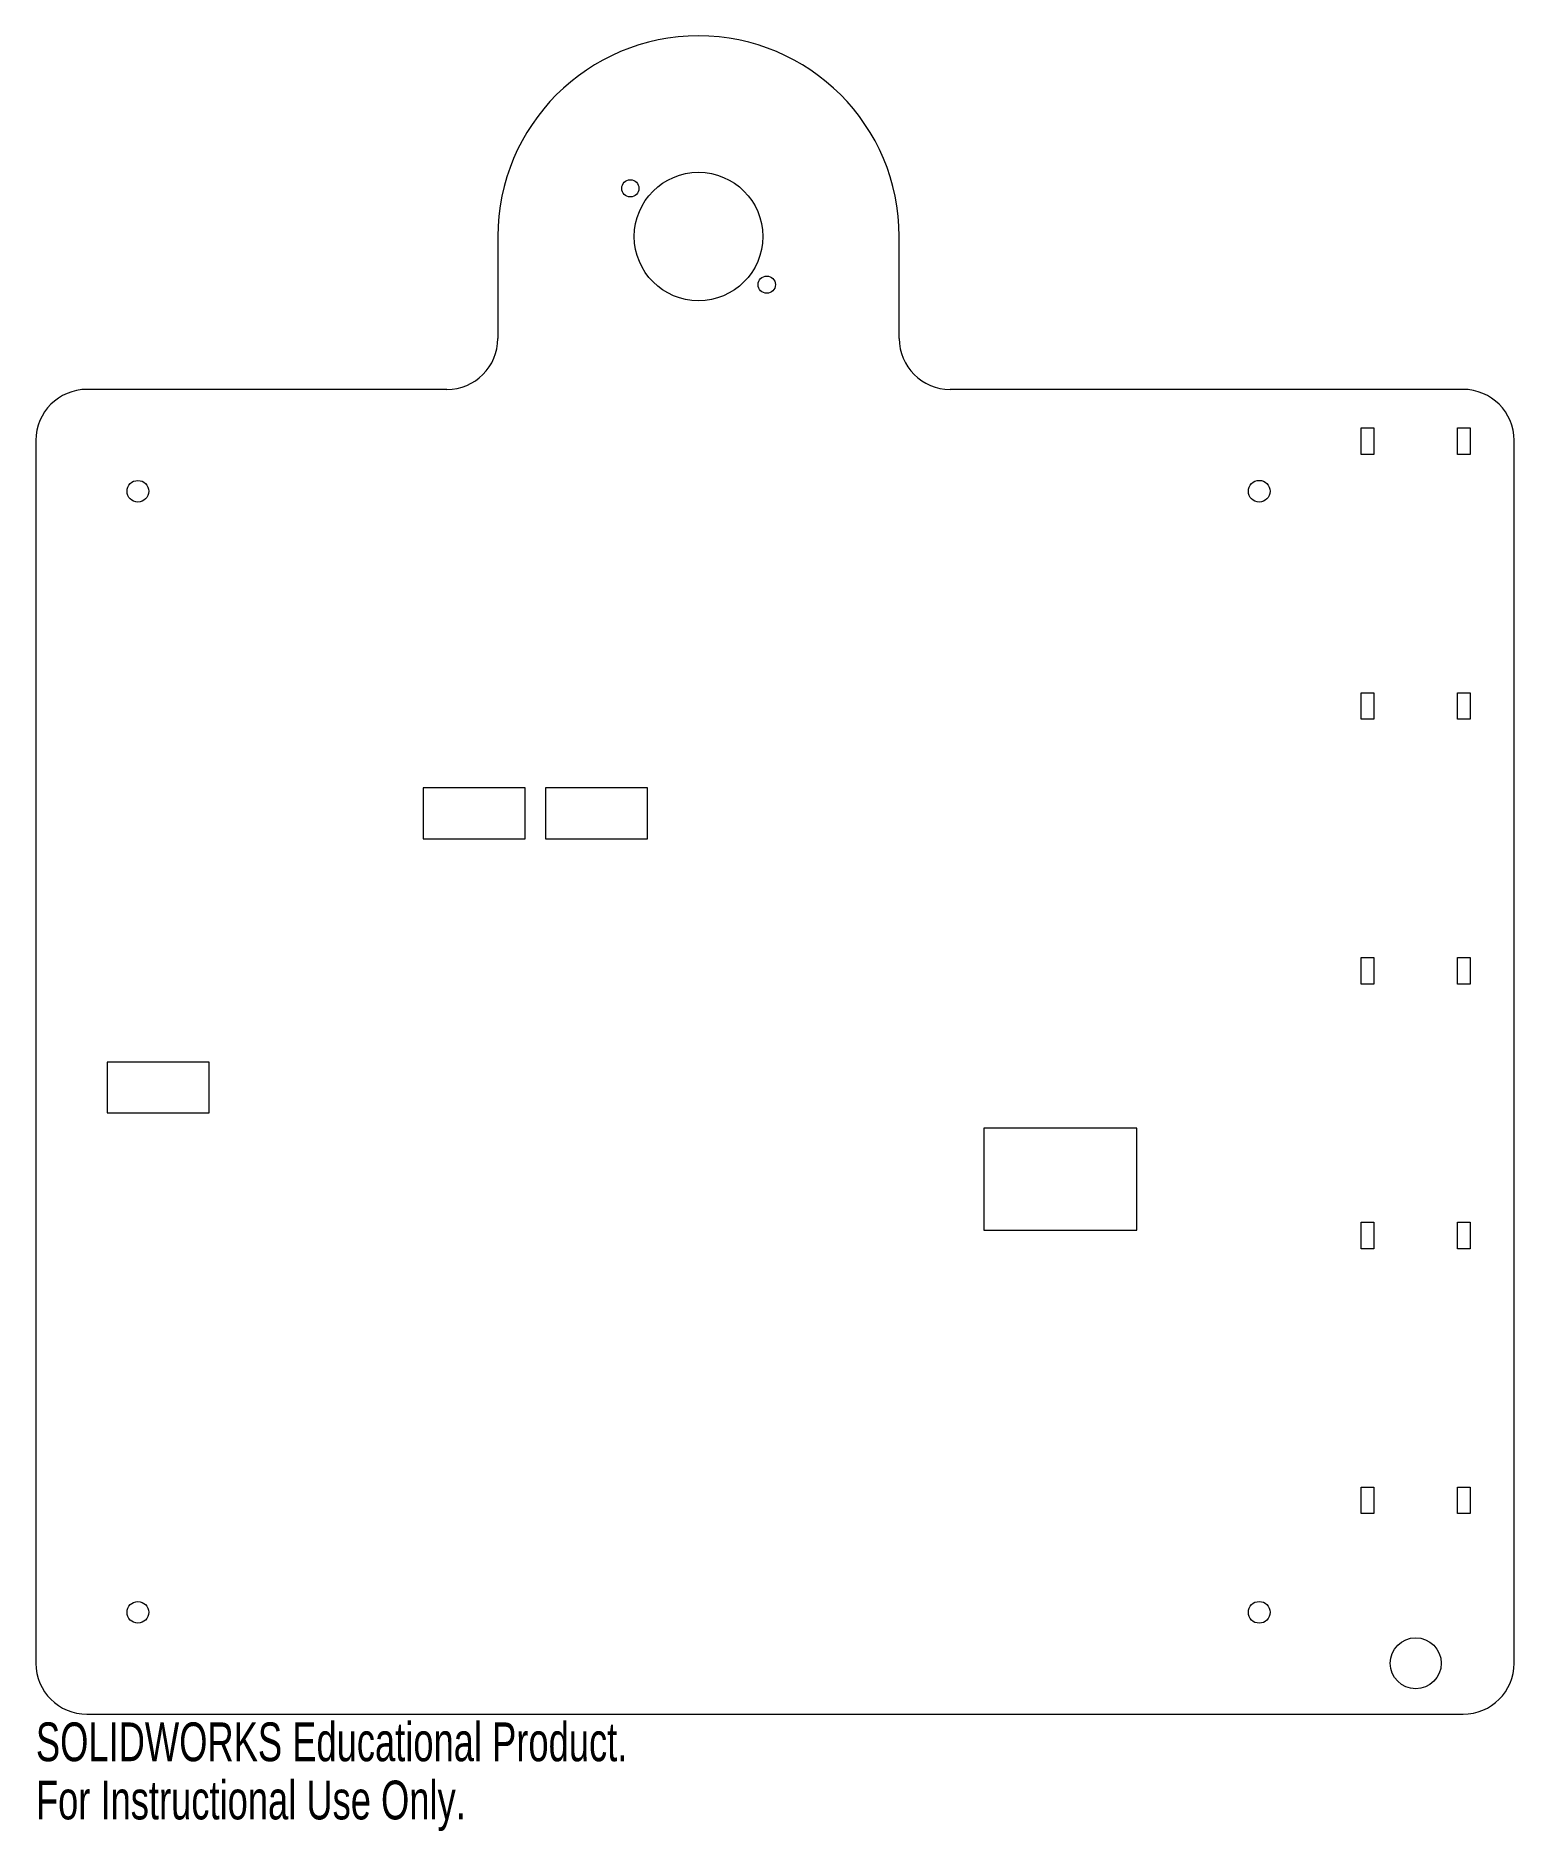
# Model space of a CAD drawing. Header units: inches. Extents: x -0.5 to 6.75, y -6.57 to 2.23.
import ezdxf

# ---------------------------------------------------------------- set-up
doc = ezdxf.new("R2010")
doc.units = ezdxf.units.IN
doc.header["$MEASUREMENT"] = 0
doc.styles.add('SLDTEXTSTYLE0', font='TXT', dxfattribs={"width": 0.7})

msp = doc.modelspace()

# ---------------------------------------------------------------- linework, layer by layer
at = {"color": 7, "linetype": 'Continuous', "lineweight": 15}
for p, q in [((1.7657, 1.25), (1.7657, 0.75)), ((3.7343, 0.75), (3.7343, 1.25)), ((1.5157, 0.5), (-0.25, 0.5)), ((6.5, 0.5), (3.9843, 0.5)), ((6, 0.1811), (6, 0.3111)), ((6, 0.3111), (6.0625, 0.3111)), ((6.0625, 0.3111), (6.0625, 0.1811)), ((6.4724, 0.1811), (6.4724, 0.3111)), ((6.4724, 0.3111), (6.5349, 0.3111)), ((6.5349, 0.3111), (6.5349, 0.1811)), ((-0.5, 0.25), (-0.5, -5.75)), ((6.0625, 0.1811), (6, 0.1811)), ((6.5349, 0.1811), (6.4724, 0.1811)), ((6.75, -5.75), (6.75, 0.25)), ((6, -1.1181), (6, -0.9881)), ((6, -0.9881), (6.0625, -0.9881)), ((6.0625, -0.9881), (6.0625, -1.1181)), ((6.4724, -1.1181), (6.4724, -0.9881)), ((6.4724, -0.9881), (6.5349, -0.9881)), ((6.5349, -0.9881), (6.5349, -1.1181)), ((6.0625, -1.1181), (6, -1.1181)), ((6.5349, -1.1181), (6.4724, -1.1181)), ((1.4, -1.4553), (1.4, -1.7053)), ((1.9, -1.4553), (1.4, -1.4553)), ((1.9, -1.7053), (1.9, -1.4553)), ((2, -1.4553), (2, -1.7053)), ((2.5, -1.4553), (2, -1.4553)), ((2.5, -1.7053), (2.5, -1.4553)), ((1.4, -1.7053), (1.9, -1.7053)), ((2, -1.7053), (2.5, -1.7053)), ((6, -2.4173), (6, -2.2873)), ((6, -2.2873), (6.0625, -2.2873)), ((6.0625, -2.2873), (6.0625, -2.4173)), ((6.4724, -2.4173), (6.4724, -2.2873)), ((6.4724, -2.2873), (6.5349, -2.2873)), ((6.5349, -2.2873), (6.5349, -2.4173)), ((6.0625, -2.4173), (6, -2.4173)), ((6.5349, -2.4173), (6.4724, -2.4173)), ((-0.15, -2.8), (-0.15, -3.05)), ((0.35, -2.8), (-0.15, -2.8)), ((0.35, -3.05), (0.35, -2.8)), ((-0.15, -3.05), (0.35, -3.05)), ((4.15, -3.125), (4.15, -3.625)), ((4.9, -3.125), (4.15, -3.125)), ((4.9, -3.625), (4.9, -3.125)), ((6, -3.7165), (6, -3.5865)), ((6, -3.5865), (6.0625, -3.5865)), ((6.0625, -3.5865), (6.0625, -3.7165)), ((6.4724, -3.7165), (6.4724, -3.5865)), ((6.4724, -3.5865), (6.5349, -3.5865)), ((6.5349, -3.5865), (6.5349, -3.7165)), ((4.15, -3.625), (4.9, -3.625)), ((6.0625, -3.7165), (6, -3.7165)), ((6.5349, -3.7165), (6.4724, -3.7165)), ((6, -5.0157), (6, -4.8857)), ((6, -4.8857), (6.0625, -4.8857)), ((6.0625, -4.8857), (6.0625, -5.0157)), ((6.4724, -5.0157), (6.4724, -4.8857)), ((6.4724, -4.8857), (6.5349, -4.8857)), ((6.5349, -4.8857), (6.5349, -5.0157)), ((6.0625, -5.0157), (6, -5.0157)), ((6.5349, -5.0157), (6.4724, -5.0157)), ((-0.25, -6), (6.5, -6))]:
    msp.add_line(p, q, dxfattribs=at)
for centre, radius in [((2.4154, 1.4862), 0.0423), ((2.75, 1.25), 0.315), ((3.0846, 1.0138), 0.0423), ((0, 0), 0.0532), ((5.5, 0), 0.0533), ((0, -5.5), 0.0532), ((5.5, -5.5), 0.0533), ((6.2675, -5.75), 0.125)]:
    msp.add_circle(centre, radius, dxfattribs=at)
for centre, radius, start, end in [((2.75, 1.25), 0.9843, 0, 180), ((1.5157, 0.75), 0.25, 270, 0), ((3.9843, 0.75), 0.25, 180, 270), ((-0.25, 0.25), 0.25, 90, 180), ((6.5, 0.25), 0.25, 0, 90), ((-0.25, -5.75), 0.25, 180, 270), ((6.5, -5.75), 0.25, 270, 0)]:
    msp.add_arc(centre, radius, start, end, dxfattribs=at)

# ---------------------------------------------------------------- texts
at = {"color": 7, "linetype": 'Continuous', "char_height": 0.1903, "attachment_point": 1, "style": 'SLDTEXTSTYLE0'}
for s, insert in [('SOLIDWORKS Educational Product.', (-0.5, -6.0401)), ('For Instructional Use Only.', (-0.5, -6.3256))]:
    msp.add_mtext(s, dxfattribs=dict(at, insert=insert))

doc.saveas('drawing.dxf')
